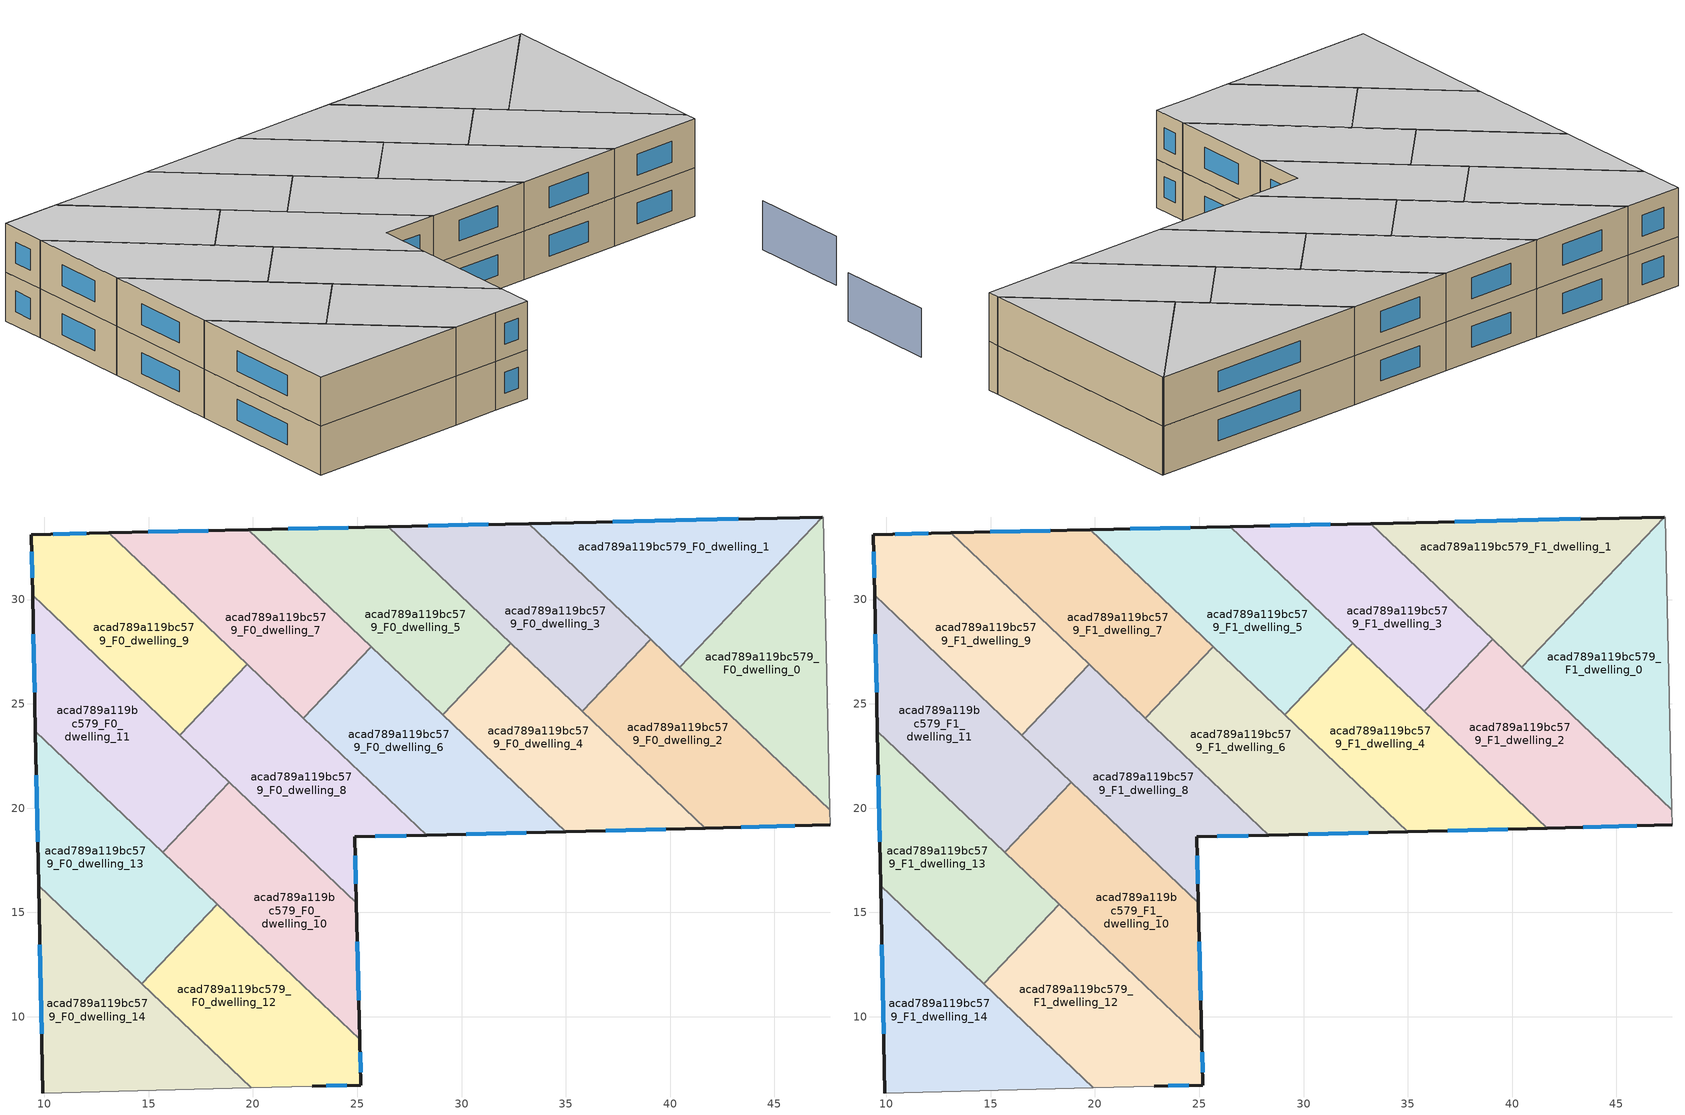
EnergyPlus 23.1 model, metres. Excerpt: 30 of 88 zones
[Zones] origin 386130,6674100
acad789a119bc579_F0_dwelling_0
 floor ground (EU_floor_Construction): 47.35,33.96 47.66,19.92 40.46,26.76 47.3,33.96 z0
 wall adiabatic (EU_wall_Construction): 47.66,19.92 47.35,33.96 47.3,33.96 z0:3
 wall to acad789a119bc579_F0_dwelling_1 (EU_wall_Construction): 47.3,33.96 40.46,26.76 z0:3
 wall to acad789a119bc579_F0_dwelling_2 (EU_wall_Construction): 40.46,26.76 47.66,19.92 z0:3
acad789a119bc579_F0_dwelling_1
 floor ground (EU_floor_Construction): 47.3,33.96 40.46,26.76 33.22,33.65 z0
 wall outside (EU_wall_Construction): 47.3,33.96 33.22,33.65 z0:3
 wall to acad789a119bc579_F0_dwelling_3 (EU_wall_Construction): 33.22,33.65 39.06,28.09 z0:3
 wall to acad789a119bc579_F0_dwelling_2 (EU_wall_Construction): 39.06,28.09 40.46,26.76 z0:3
 window (EU_Window_Construction): 43.28,33.87 37.24,33.74 z0.86:2.14
acad789a119bc579_F0_dwelling_10
 floor ground (EU_floor_Construction): 24.95,15.46 25.12,8.92 15.67,17.89 18.86,21.25 z0
 wall outside (EU_wall_Construction): 25.12,8.92 24.95,15.46 z0:3
 wall to acad789a119bc579_F0_dwelling_11 (EU_wall_Construction): 18.86,21.25 15.67,17.89 z0:3
 wall to acad789a119bc579_F0_dwelling_12 (EU_wall_Construction): 18.29,15.4 25.12,8.92 z0:3
 wall to acad789a119bc579_F0_dwelling_8 (EU_wall_Construction): 24.95,15.46 18.86,21.25 z0:3
 wall to acad789a119bc579_F0_dwelling_13 (EU_wall_Construction): 15.67,17.89 18.29,15.4 z0:3
 window (EU_Window_Construction): 25.07,10.79 25,13.59 z0.86:2.14
acad789a119bc579_F0_dwelling_11
 floor ground (EU_floor_Construction): 18.86,21.25 15.67,17.89 9.57,23.69 9.43,30.21 z0
 wall outside (EU_wall_Construction): 9.43,30.21 9.57,23.69 z0:3
 wall to acad789a119bc579_F0_dwelling_13 (EU_wall_Construction): 9.57,23.69 15.67,17.89 z0:3
 wall to acad789a119bc579_F0_dwelling_9 (EU_wall_Construction): 16.49,23.5 9.43,30.21 z0:3
 wall to acad789a119bc579_F0_dwelling_8 (EU_wall_Construction): 18.86,21.25 16.49,23.5 z0:3
 window (EU_Window_Construction): 9.47,28.34 9.53,25.55 z0.86:2.14
acad789a119bc579_F0_dwelling_12
 floor ground (EU_floor_Construction): 25.12,8.92 25.17,6.72 22.84,6.67 19.91,6.6 14.66,11.58 18.29,15.4 z0
 wall outside (EU_wall_Construction): 22.84,6.67 25.17,6.72 25.12,8.92 z0:3
 wall to acad789a119bc579_F0_dwelling_13 (EU_wall_Construction): 18.29,15.4 14.66,11.58 z0:3
 wall adiabatic (EU_wall_Construction): 19.91,6.6 22.84,6.67 z0:3
 wall to acad789a119bc579_F0_dwelling_14 (EU_wall_Construction): 14.66,11.58 19.91,6.6 z0:3
 window (EU_Window_Construction): 25.16,7.35 25.13,8.29 / 23.51,6.68 24.51,6.7 z0.86:2.14
acad789a119bc579_F0_dwelling_13
 floor ground (EU_floor_Construction): 18.29,15.4 14.66,11.58 9.72,16.28 9.57,23.69 z0
 wall outside (EU_wall_Construction): 9.57,23.69 9.72,16.28 z0:3
 wall to acad789a119bc579_F0_dwelling_14 (EU_wall_Construction): 9.72,16.28 14.66,11.58 z0:3
 window (EU_Window_Construction): 9.61,21.57 9.68,18.4 z0.86:2.14
acad789a119bc579_F0_dwelling_14
 floor ground (EU_floor_Construction): 19.91,6.6 9.93,6.34 9.72,16.28 z0
 wall outside (EU_wall_Construction): 9.72,16.28 9.93,6.34 z0:3
 wall adiabatic (EU_wall_Construction): 9.93,6.34 19.91,6.6 z0:3
 window (EU_Window_Construction): 9.78,13.44 9.87,9.18 z0.86:2.14
acad789a119bc579_F0_dwelling_2
 floor ground (EU_floor_Construction): 47.66,19.92 47.68,19.2 41.69,19.04 35.79,24.65 39.06,28.09 z0
 wall outside (EU_wall_Construction): 41.69,19.04 47.68,19.2 z0:3
 wall adiabatic (EU_wall_Construction): 47.68,19.2 47.66,19.92 z0:3
 wall to acad789a119bc579_F0_dwelling_3 (EU_wall_Construction): 39.06,28.09 35.79,24.65 z0:3
 wall to acad789a119bc579_F0_dwelling_4 (EU_wall_Construction): 35.79,24.65 41.69,19.04 z0:3
 window (EU_Window_Construction): 43.4,19.09 45.97,19.15 z0.86:2.14
acad789a119bc579_F0_dwelling_3
 floor ground (EU_floor_Construction): 39.06,28.09 35.79,24.65 26.48,33.5 33.22,33.65 z0
 wall outside (EU_wall_Construction): 33.22,33.65 26.48,33.5 z0:3
 wall to acad789a119bc579_F0_dwelling_5 (EU_wall_Construction): 26.48,33.5 32.37,27.91 z0:3
 wall to acad789a119bc579_F0_dwelling_4 (EU_wall_Construction): 32.37,27.9 35.8,24.65 z0:3
 window (EU_Window_Construction): 31.29,33.6 28.41,33.54 z0.86:2.14
acad789a119bc579_F0_dwelling_4
 floor ground (EU_floor_Construction): 41.69,19.04 35.01,18.88 29.11,24.48 32.37,27.91 z0
 wall outside (EU_wall_Construction): 35.01,18.88 41.69,19.04 z0:3
 wall to acad789a119bc579_F0_dwelling_5 (EU_wall_Construction): 32.37,27.91 29.11,24.48 z0:3
 wall to acad789a119bc579_F0_dwelling_6 (EU_wall_Construction): 29.11,24.48 35.01,18.88 z0:3
 window (EU_Window_Construction): 36.92,18.92 39.78,19 z0.86:2.14
acad789a119bc579_F0_dwelling_5
 floor ground (EU_floor_Construction): 32.37,27.91 29.11,24.48 19.77,33.35 26.48,33.5 z0
 wall outside (EU_wall_Construction): 26.48,33.5 19.77,33.35 z0:3
 wall to acad789a119bc579_F0_dwelling_7 (EU_wall_Construction): 19.77,33.35 25.67,27.74 z0:3
 wall to acad789a119bc579_F0_dwelling_6 (EU_wall_Construction): 25.67,27.74 29.11,24.48 z0:3
 window (EU_Window_Construction): 24.56,33.45 21.69,33.39 z0.86:2.14
acad789a119bc579_F0_dwelling_6
 floor ground (EU_floor_Construction): 35.01,18.88 28.33,18.71 22.42,24.32 25.67,27.74 z0
 wall outside (EU_wall_Construction): 28.33,18.71 35.01,18.88 z0:3
 wall to acad789a119bc579_F0_dwelling_7 (EU_wall_Construction): 25.67,27.74 22.42,24.32 z0:3
 wall to acad789a119bc579_F0_dwelling_8 (EU_wall_Construction): 22.42,24.32 28.33,18.71 z0:3
 window (EU_Window_Construction): 30.24,18.76 33.1,18.83 z0.86:2.14
acad789a119bc579_F0_dwelling_7
 floor ground (EU_floor_Construction): 25.67,27.74 22.42,24.32 13.08,33.2 19.77,33.35 z0
 wall outside (EU_wall_Construction): 19.77,33.35 13.08,33.2 z0:3
 wall to acad789a119bc579_F0_dwelling_9 (EU_wall_Construction): 13.08,33.2 19.72,26.89 z0:3
 wall to acad789a119bc579_F0_dwelling_8 (EU_wall_Construction): 19.72,26.89 22.42,24.32 z0:3
 window (EU_Window_Construction): 17.86,33.31 14.99,33.24 z0.86:2.14
acad789a119bc579_F0_dwelling_8
 floor ground (EU_floor_Construction): 28.33,18.71 24.87,18.62 24.95,15.46 16.49,23.5 19.72,26.89 z0
 wall outside (EU_wall_Construction): 24.95,15.46 24.87,18.62 28.33,18.71 z0:3
 wall to acad789a119bc579_F0_dwelling_9 (EU_wall_Construction): 19.72,26.89 16.49,23.5 z0:3
 window (EU_Window_Construction): 25.86,18.65 27.34,18.68 / 24.93,16.36 24.9,17.72 z0.86:2.14
acad789a119bc579_F0_dwelling_9
 floor ground (EU_floor_Construction): 19.72,26.89 16.49,23.5 9.43,30.21 9.37,33.12 13.08,33.2 z0
 wall outside (EU_wall_Construction): 13.08,33.2 9.37,33.12 9.43,30.21 z0:3
 window (EU_Window_Construction): 12.02,33.18 10.43,33.14 / 9.39,32.29 9.41,31.04 z0.86:2.14
acad789a119bc579_F1_dwelling_0
 floor to acad789a119bc579_F0_dwelling_0 (EU_floor_Construction): 47.35,33.96 47.66,19.92 40.46,26.76 47.3,33.96 z3
 wall adiabatic (EU_wall_Construction): 47.66,19.92 47.35,33.96 47.3,33.96 z3:6
 wall to acad789a119bc579_F1_dwelling_1 (EU_wall_Construction): 47.3,33.96 40.46,26.76 z3:6
 wall to acad789a119bc579_F1_dwelling_2 (EU_wall_Construction): 40.46,26.76 47.66,19.92 z3:6
 ceiling to acad789a119bc579_F2_dwelling_0 (EU_floor_Construction): 47.66,19.92 47.35,33.96 47.3,33.96 40.46,26.76 z6
acad789a119bc579_F1_dwelling_1
 floor to acad789a119bc579_F0_dwelling_1 (EU_floor_Construction): 47.3,33.96 40.46,26.76 33.22,33.65 z3
 wall outside (EU_wall_Construction): 47.3,33.96 33.22,33.65 z3:6
 wall to acad789a119bc579_F1_dwelling_3 (EU_wall_Construction): 33.22,33.65 39.06,28.09 z3:6
 wall to acad789a119bc579_F1_dwelling_2 (EU_wall_Construction): 39.06,28.09 40.46,26.76 z3:6
 window (EU_Window_Construction): 43.28,33.87 37.24,33.74 z3.86:5.14
 ceiling to acad789a119bc579_F2_dwelling_1 (EU_floor_Construction): 40.46,26.76 47.3,33.96 33.22,33.65 z6
acad789a119bc579_F1_dwelling_10
 floor to acad789a119bc579_F0_dwelling_10 (EU_floor_Construction): 24.95,15.46 25.12,8.92 15.67,17.89 18.86,21.25 z3
 wall outside (EU_wall_Construction): 25.12,8.92 24.95,15.46 z3:6
 wall to acad789a119bc579_F1_dwelling_11 (EU_wall_Construction): 18.86,21.25 15.67,17.89 z3:6
 wall to acad789a119bc579_F1_dwelling_12 (EU_wall_Construction): 18.29,15.4 25.12,8.92 z3:6
 wall to acad789a119bc579_F1_dwelling_8 (EU_wall_Construction): 24.95,15.46 18.86,21.25 z3:6
 wall to acad789a119bc579_F1_dwelling_13 (EU_wall_Construction): 15.67,17.89 18.29,15.4 z3:6
 window (EU_Window_Construction): 25.07,10.79 25,13.59 z3.86:5.14
 ceiling to acad789a119bc579_F2_dwelling_10 (EU_floor_Construction): 25.12,8.92 24.95,15.46 18.86,21.25 15.67,17.89 z6
acad789a119bc579_F1_dwelling_11
 floor to acad789a119bc579_F0_dwelling_11 (EU_floor_Construction): 18.86,21.25 15.67,17.89 9.57,23.69 9.43,30.21 z3
 wall outside (EU_wall_Construction): 9.43,30.21 9.57,23.69 z3:6
 wall to acad789a119bc579_F1_dwelling_13 (EU_wall_Construction): 9.57,23.69 15.67,17.89 z3:6
 wall to acad789a119bc579_F1_dwelling_9 (EU_wall_Construction): 16.49,23.5 9.43,30.21 z3:6
 wall to acad789a119bc579_F1_dwelling_8 (EU_wall_Construction): 18.86,21.25 16.49,23.5 z3:6
 window (EU_Window_Construction): 9.47,28.34 9.53,25.55 z3.86:5.14
 ceiling to acad789a119bc579_F2_dwelling_11 (EU_floor_Construction): 15.67,17.89 18.86,21.25 9.43,30.21 9.57,23.69 z6
acad789a119bc579_F1_dwelling_12
 floor to acad789a119bc579_F0_dwelling_12 (EU_floor_Construction): 25.12,8.92 25.17,6.72 22.84,6.67 19.91,6.6 14.66,11.58 18.29,15.4 z3
 wall outside (EU_wall_Construction): 22.84,6.67 25.17,6.72 25.12,8.92 z3:6
 wall to acad789a119bc579_F1_dwelling_13 (EU_wall_Construction): 18.29,15.4 14.66,11.58 z3:6
 wall adiabatic (EU_wall_Construction): 19.91,6.6 22.84,6.67 z3:6
 wall to acad789a119bc579_F1_dwelling_14 (EU_wall_Construction): 14.66,11.58 19.91,6.6 z3:6
 window (EU_Window_Construction): 25.16,7.35 25.13,8.29 / 23.51,6.68 24.51,6.7 z3.86:5.14
 ceiling to acad789a119bc579_F2_dwelling_12 (EU_floor_Construction): 25.17,6.72 25.12,8.92 18.29,15.4 14.66,11.58 19.91,6.6 22.84,6.67 z6
acad789a119bc579_F1_dwelling_13
 floor to acad789a119bc579_F0_dwelling_13 (EU_floor_Construction): 18.29,15.4 14.66,11.58 9.72,16.28 9.57,23.69 z3
 wall outside (EU_wall_Construction): 9.57,23.69 9.72,16.28 z3:6
 wall to acad789a119bc579_F1_dwelling_14 (EU_wall_Construction): 9.72,16.28 14.66,11.58 z3:6
 window (EU_Window_Construction): 9.61,21.57 9.68,18.4 z3.86:5.14
 ceiling to acad789a119bc579_F2_dwelling_13 (EU_floor_Construction): 14.66,11.58 18.29,15.4 9.57,23.69 9.72,16.28 z6
acad789a119bc579_F1_dwelling_14
 floor to acad789a119bc579_F0_dwelling_14 (EU_floor_Construction): 19.91,6.6 9.93,6.34 9.72,16.28 z3
 wall outside (EU_wall_Construction): 9.72,16.28 9.93,6.34 z3:6
 wall adiabatic (EU_wall_Construction): 9.93,6.34 19.91,6.6 z3:6
 window (EU_Window_Construction): 9.78,13.44 9.87,9.18 z3.86:5.14
 ceiling to acad789a119bc579_F2_dwelling_14 (EU_floor_Construction): 19.91,6.6 9.72,16.28 9.93,6.34 z6
acad789a119bc579_F1_dwelling_2
 floor to acad789a119bc579_F0_dwelling_2 (EU_floor_Construction): 47.66,19.92 47.68,19.2 41.69,19.04 35.79,24.65 39.06,28.09 z3
 wall outside (EU_wall_Construction): 41.69,19.04 47.68,19.2 z3:6
 wall adiabatic (EU_wall_Construction): 47.68,19.2 47.66,19.92 z3:6
 wall to acad789a119bc579_F1_dwelling_3 (EU_wall_Construction): 39.06,28.09 35.79,24.65 z3:6
 wall to acad789a119bc579_F1_dwelling_4 (EU_wall_Construction): 35.79,24.65 41.69,19.04 z3:6
 window (EU_Window_Construction): 43.4,19.09 45.97,19.15 z3.86:5.14
 ceiling to acad789a119bc579_F2_dwelling_2 (EU_floor_Construction): 47.68,19.2 47.66,19.92 39.06,28.09 35.79,24.65 41.69,19.04 z6
acad789a119bc579_F1_dwelling_3
 floor to acad789a119bc579_F0_dwelling_3 (EU_floor_Construction): 39.06,28.09 35.79,24.65 26.48,33.5 33.22,33.65 z3
 wall outside (EU_wall_Construction): 33.22,33.65 26.48,33.5 z3:6
 wall to acad789a119bc579_F1_dwelling_5 (EU_wall_Construction): 26.48,33.5 32.37,27.91 z3:6
 wall to acad789a119bc579_F1_dwelling_4 (EU_wall_Construction): 32.37,27.9 35.8,24.65 z3:6
 window (EU_Window_Construction): 31.29,33.6 28.41,33.54 z3.86:5.14
 ceiling to acad789a119bc579_F2_dwelling_3 (EU_floor_Construction): 35.79,24.65 39.06,28.09 33.22,33.65 26.48,33.5 z6
acad789a119bc579_F1_dwelling_4
 floor to acad789a119bc579_F0_dwelling_4 (EU_floor_Construction): 41.69,19.04 35.01,18.88 29.11,24.48 32.37,27.91 z3
 wall outside (EU_wall_Construction): 35.01,18.88 41.69,19.04 z3:6
 wall to acad789a119bc579_F1_dwelling_5 (EU_wall_Construction): 32.37,27.91 29.11,24.48 z3:6
 wall to acad789a119bc579_F1_dwelling_6 (EU_wall_Construction): 29.11,24.48 35.01,18.88 z3:6
 window (EU_Window_Construction): 36.92,18.92 39.78,19 z3.86:5.14
 ceiling to acad789a119bc579_F2_dwelling_4 (EU_floor_Construction): 41.69,19.04 32.37,27.91 29.11,24.48 35.01,18.88 z6
acad789a119bc579_F1_dwelling_5
 floor to acad789a119bc579_F0_dwelling_5 (EU_floor_Construction): 32.37,27.91 29.11,24.48 19.77,33.35 26.48,33.5 z3
 wall outside (EU_wall_Construction): 26.48,33.5 19.77,33.35 z3:6
 wall to acad789a119bc579_F1_dwelling_7 (EU_wall_Construction): 19.77,33.35 25.67,27.74 z3:6
 wall to acad789a119bc579_F1_dwelling_6 (EU_wall_Construction): 25.67,27.74 29.11,24.48 z3:6
 window (EU_Window_Construction): 24.56,33.45 21.69,33.39 z3.86:5.14
 ceiling to acad789a119bc579_F2_dwelling_5 (EU_floor_Construction): 29.11,24.48 32.37,27.91 26.48,33.5 19.77,33.35 z6
acad789a119bc579_F1_dwelling_6
 floor to acad789a119bc579_F0_dwelling_6 (EU_floor_Construction): 35.01,18.88 28.33,18.71 22.42,24.32 25.67,27.74 z3
 wall outside (EU_wall_Construction): 28.33,18.71 35.01,18.88 z3:6
 wall to acad789a119bc579_F1_dwelling_7 (EU_wall_Construction): 25.67,27.74 22.42,24.32 z3:6
 wall to acad789a119bc579_F1_dwelling_8 (EU_wall_Construction): 22.42,24.32 28.33,18.71 z3:6
 window (EU_Window_Construction): 30.24,18.76 33.1,18.83 z3.86:5.14
 ceiling to acad789a119bc579_F2_dwelling_6 (EU_floor_Construction): 35.01,18.88 25.67,27.74 22.42,24.32 28.33,18.71 z6
acad789a119bc579_F1_dwelling_7
 floor to acad789a119bc579_F0_dwelling_7 (EU_floor_Construction): 25.67,27.74 22.42,24.32 13.08,33.2 19.77,33.35 z3
 wall outside (EU_wall_Construction): 19.77,33.35 13.08,33.2 z3:6
 wall to acad789a119bc579_F1_dwelling_9 (EU_wall_Construction): 13.08,33.2 19.72,26.89 z3:6
 wall to acad789a119bc579_F1_dwelling_8 (EU_wall_Construction): 19.72,26.89 22.42,24.32 z3:6
 window (EU_Window_Construction): 17.86,33.31 14.99,33.24 z3.86:5.14
 ceiling to acad789a119bc579_F2_dwelling_7 (EU_floor_Construction): 22.42,24.32 25.67,27.74 19.77,33.35 13.08,33.2 z6
acad789a119bc579_F1_dwelling_8
 floor to acad789a119bc579_F0_dwelling_8 (EU_floor_Construction): 28.33,18.71 24.87,18.62 24.95,15.46 16.49,23.5 19.72,26.89 z3
 wall outside (EU_wall_Construction): 24.95,15.46 24.87,18.62 28.33,18.71 z3:6
 wall to acad789a119bc579_F1_dwelling_9 (EU_wall_Construction): 19.72,26.89 16.49,23.5 z3:6
 window (EU_Window_Construction): 25.86,18.65 27.34,18.68 / 24.93,16.36 24.9,17.72 z3.86:5.14
 ceiling to acad789a119bc579_F2_dwelling_8 (EU_floor_Construction): 28.33,18.71 19.72,26.89 16.49,23.5 24.95,15.46 24.87,18.62 z6
acad789a119bc579_F1_dwelling_9
 floor to acad789a119bc579_F0_dwelling_9 (EU_floor_Construction): 19.72,26.89 16.49,23.5 9.43,30.21 9.37,33.12 13.08,33.2 z3
 wall outside (EU_wall_Construction): 13.08,33.2 9.37,33.12 9.43,30.21 z3:6
 window (EU_Window_Construction): 12.02,33.18 10.43,33.14 / 9.39,32.29 9.41,31.04 z3.86:5.14
 ceiling to acad789a119bc579_F2_dwelling_9 (EU_floor_Construction): 16.49,23.5 19.72,26.89 13.08,33.2 9.37,33.12 9.43,30.21 z6
shading: 47.94,7.22 47.81,13.42 z0:3
[Building]
EU S2 Campaign: North Axis=0; Terrain=City; Solar Distribution=FullExterior
[Site:Location]
Helsinki-Vantaa.AP: Latitude=60.317; Longitude=24.963; Time Zone=2; Elevation=54.6
[SizingPeriod:WeatherFileDays]
AnnualSizingPeriod: Begin Month=1; Begin Day of Month=1; End Month=12; End Day of Month=31; Day of Week for Start Day=Monday; Use Weather File Daylight Saving Period=No; Use Weather File Rain and Snow Indicators=No
[MATERIAL]
EU_InternalMass_Material: Roughness=MediumRough; Thickness=0.1; Conductivity=1; Density=1800; Specific Heat=900; Thermal Absorptance=0.9; Solar Absorptance=0.7; Visible Absorptance=0.7
[MATERIAL:NOMASS] Roughness=MediumRough; Thermal Absorptance=0.9; Solar Absorptance=0.7; Visible Absorptance=0.7
Name | Thermal Resistance
EU_wall_NoMass | 1.10183
EU_floor_NoMass | 1.70606
[WINDOWMATERIAL:SIMPLEGLAZINGSYSTEM]
EU_Window_SimpleGlazing: UFactor=3.11035; Solar Heat Gain Coefficient=0.8; Visible Transmittance=0.8
[CONSTRUCTION]
EU_wall_Construction: EU_wall_NoMass
EU_floor_Construction: EU_floor_NoMass
EU_Window_Construction: EU_Window_SimpleGlazing
EU_InternalMass_Construction: EU_InternalMass_Material
[ZONE] Type=1; Multiplier=1; Ceiling Height=autocalculate; Floor Area=autocalculate; Part of Total Floor Area=Yes
Name | Volume
acad789a119bc579_F0_dwelling_0; acad789a119bc579_F1_dwelling_0; acad789a119bc579_F0_dwelling_3; acad789a119bc579_F1_dwelling_3; acad789a119bc579_F0_dwelling_4; acad789a119bc579_F1_dwelling_4; acad789a119bc579_F0_dwelling_8; acad789a119bc579_F1_dwelling_8 | 148.898
acad789a119bc579_F0_dwelling_1; acad789a119bc579_F1_dwelling_1 | 148.918
acad789a119bc579_F0_dwelling_10; acad789a119bc579_F1_dwelling_10; acad789a119bc579_F0_dwelling_14; acad789a119bc579_F1_dwelling_14; acad789a119bc579_F0_dwelling_9; acad789a119bc579_F1_dwelling_9 | 148.896
acad789a119bc579_F0_dwelling_11; acad789a119bc579_F1_dwelling_11 | 148.887
acad789a119bc579_F0_dwelling_12; acad789a119bc579_F1_dwelling_12 | 148.885
acad789a119bc579_F0_dwelling_13; acad789a119bc579_F1_dwelling_13 | 148.904
acad789a119bc579_F0_dwelling_2; acad789a119bc579_F1_dwelling_2 | 148.871
acad789a119bc579_F0_dwelling_5; acad789a119bc579_F1_dwelling_5 | 148.881
acad789a119bc579_F0_dwelling_6; acad789a119bc579_F1_dwelling_6 | 148.863
acad789a119bc579_F0_dwelling_7; acad789a119bc579_F1_dwelling_7 | 148.865
[INTERNALMASS] Construction=EU_InternalMass_Construction
Name | Zone or ZoneList | Surface Area
acad789a119bc579_F0_dwelling_0_EU_InternalMass | acad789a119bc579_F0_dwelling_0 | 49.6331
acad789a119bc579_F0_dwelling_1_EU_InternalMass | acad789a119bc579_F0_dwelling_1 | 49.6345
acad789a119bc579_F0_dwelling_2_EU_InternalMass | acad789a119bc579_F0_dwelling_2 | 49.6232
acad789a119bc579_F0_dwelling_3_EU_InternalMass | acad789a119bc579_F0_dwelling_3 | 49.6334
acad789a119bc579_F0_dwelling_4_EU_InternalMass | acad789a119bc579_F0_dwelling_4 | 49.6326
acad789a119bc579_F0_dwelling_5_EU_InternalMass | acad789a119bc579_F0_dwelling_5 | 49.6317
acad789a119bc579_F0_dwelling_6_EU_InternalMass | acad789a119bc579_F0_dwelling_6 | 49.6207
acad789a119bc579_F0_dwelling_7_EU_InternalMass | acad789a119bc579_F0_dwelling_7 | 49.62
acad789a119bc579_F0_dwelling_8_EU_InternalMass | acad789a119bc579_F0_dwelling_8 | 49.6331
acad789a119bc579_F0_dwelling_9_EU_InternalMass | acad789a119bc579_F0_dwelling_9 | 49.6322
acad789a119bc579_F0_dwelling_10_EU_InternalMass | acad789a119bc579_F0_dwelling_10 | 49.6301
acad789a119bc579_F0_dwelling_11_EU_InternalMass | acad789a119bc579_F0_dwelling_11 | 49.6309
acad789a119bc579_F0_dwelling_12_EU_InternalMass | acad789a119bc579_F0_dwelling_12 | 49.6291
acad789a119bc579_F0_dwelling_13_EU_InternalMass | acad789a119bc579_F0_dwelling_13 | 49.633
acad789a119bc579_F0_dwelling_14_EU_InternalMass | acad789a119bc579_F0_dwelling_14 | 49.6318
acad789a119bc579_F1_dwelling_0_EU_InternalMass | acad789a119bc579_F1_dwelling_0 | 49.6331
acad789a119bc579_F1_dwelling_1_EU_InternalMass | acad789a119bc579_F1_dwelling_1 | 49.6345
acad789a119bc579_F1_dwelling_2_EU_InternalMass | acad789a119bc579_F1_dwelling_2 | 49.6232
acad789a119bc579_F1_dwelling_3_EU_InternalMass | acad789a119bc579_F1_dwelling_3 | 49.6334
acad789a119bc579_F1_dwelling_4_EU_InternalMass | acad789a119bc579_F1_dwelling_4 | 49.6326
acad789a119bc579_F1_dwelling_5_EU_InternalMass | acad789a119bc579_F1_dwelling_5 | 49.6317
acad789a119bc579_F1_dwelling_6_EU_InternalMass | acad789a119bc579_F1_dwelling_6 | 49.6207
acad789a119bc579_F1_dwelling_7_EU_InternalMass | acad789a119bc579_F1_dwelling_7 | 49.62
acad789a119bc579_F1_dwelling_8_EU_InternalMass | acad789a119bc579_F1_dwelling_8 | 49.6331
acad789a119bc579_F1_dwelling_9_EU_InternalMass | acad789a119bc579_F1_dwelling_9 | 49.6322
acad789a119bc579_F1_dwelling_10_EU_InternalMass | acad789a119bc579_F1_dwelling_10 | 49.6301
acad789a119bc579_F1_dwelling_11_EU_InternalMass | acad789a119bc579_F1_dwelling_11 | 49.6309
acad789a119bc579_F1_dwelling_12_EU_InternalMass | acad789a119bc579_F1_dwelling_12 | 49.6291
acad789a119bc579_F1_dwelling_13_EU_InternalMass | acad789a119bc579_F1_dwelling_13 | 49.633
acad789a119bc579_F1_dwelling_14_EU_InternalMass | acad789a119bc579_F1_dwelling_14 | 49.6318
[OTHEREQUIPMENT] Fuel Type=Electricity; Design Level Calculation Method=Watts/Area; Power per Zone Floor Area=1; Fraction Latent=0; Fraction Radiant=0; Fraction Lost=0; Carbon Dioxide Generation Rate=0; EndUse Subcategory=EU_Step8_InternalGains
Name | Zone or ZoneList or Space or SpaceList | Schedule
EU_Step8_InternalGain_acad789a119bc579_F0_dwelling_0_f000 | acad789a119bc579_F0_dwelling_0 | EU_Step8_GainSchedule_acad789a119bc579_F0_dwelling_0_f000
EU_Step8_InternalGain_acad789a119bc579_F0_dwelling_1_f000 | acad789a119bc579_F0_dwelling_1 | EU_Step8_GainSchedule_acad789a119bc579_F0_dwelling_1_f000
EU_Step8_InternalGain_acad789a119bc579_F0_dwelling_2_f000 | acad789a119bc579_F0_dwelling_2 | EU_Step8_GainSchedule_acad789a119bc579_F0_dwelling_2_f000
EU_Step8_InternalGain_acad789a119bc579_F0_dwelling_3_f000 | acad789a119bc579_F0_dwelling_3 | EU_Step8_GainSchedule_acad789a119bc579_F0_dwelling_3_f000
EU_Step8_InternalGain_acad789a119bc579_F0_dwelling_4_f000 | acad789a119bc579_F0_dwelling_4 | EU_Step8_GainSchedule_acad789a119bc579_F0_dwelling_4_f000
EU_Step8_InternalGain_acad789a119bc579_F0_dwelling_5_f000 | acad789a119bc579_F0_dwelling_5 | EU_Step8_GainSchedule_acad789a119bc579_F0_dwelling_5_f000
EU_Step8_InternalGain_acad789a119bc579_F0_dwelling_6_f000 | acad789a119bc579_F0_dwelling_6 | EU_Step8_GainSchedule_acad789a119bc579_F0_dwelling_6_f000
EU_Step8_InternalGain_acad789a119bc579_F0_dwelling_7_f000 | acad789a119bc579_F0_dwelling_7 | EU_Step8_GainSchedule_acad789a119bc579_F0_dwelling_7_f000
EU_Step8_InternalGain_acad789a119bc579_F0_dwelling_8_f000 | acad789a119bc579_F0_dwelling_8 | EU_Step8_GainSchedule_acad789a119bc579_F0_dwelling_8_f000
EU_Step8_InternalGain_acad789a119bc579_F0_dwelling_9_f000 | acad789a119bc579_F0_dwelling_9 | EU_Step8_GainSchedule_acad789a119bc579_F0_dwelling_9_f000
EU_Step8_InternalGain_acad789a119bc579_F0_dwelling_10_f000 | acad789a119bc579_F0_dwelling_10 | EU_Step8_GainSchedule_acad789a119bc579_F0_dwelling_10_f000
EU_Step8_InternalGain_acad789a119bc579_F0_dwelling_11_f000 | acad789a119bc579_F0_dwelling_11 | EU_Step8_GainSchedule_acad789a119bc579_F0_dwelling_11_f000
EU_Step8_InternalGain_acad789a119bc579_F0_dwelling_12_f000 | acad789a119bc579_F0_dwelling_12 | EU_Step8_GainSchedule_acad789a119bc579_F0_dwelling_12_f000
EU_Step8_InternalGain_acad789a119bc579_F0_dwelling_13_f000 | acad789a119bc579_F0_dwelling_13 | EU_Step8_GainSchedule_acad789a119bc579_F0_dwelling_13_f000
EU_Step8_InternalGain_acad789a119bc579_F0_dwelling_14_f000 | acad789a119bc579_F0_dwelling_14 | EU_Step8_GainSchedule_acad789a119bc579_F0_dwelling_14_f000
EU_Step8_InternalGain_acad789a119bc579_F1_dwelling_0_f000 | acad789a119bc579_F1_dwelling_0 | EU_Step8_GainSchedule_acad789a119bc579_F1_dwelling_0_f000
EU_Step8_InternalGain_acad789a119bc579_F1_dwelling_1_f000 | acad789a119bc579_F1_dwelling_1 | EU_Step8_GainSchedule_acad789a119bc579_F1_dwelling_1_f000
EU_Step8_InternalGain_acad789a119bc579_F1_dwelling_2_f000 | acad789a119bc579_F1_dwelling_2 | EU_Step8_GainSchedule_acad789a119bc579_F1_dwelling_2_f000
EU_Step8_InternalGain_acad789a119bc579_F1_dwelling_3_f000 | acad789a119bc579_F1_dwelling_3 | EU_Step8_GainSchedule_acad789a119bc579_F1_dwelling_3_f000
EU_Step8_InternalGain_acad789a119bc579_F1_dwelling_4_f000 | acad789a119bc579_F1_dwelling_4 | EU_Step8_GainSchedule_acad789a119bc579_F1_dwelling_4_f000
EU_Step8_InternalGain_acad789a119bc579_F1_dwelling_5_f000 | acad789a119bc579_F1_dwelling_5 | EU_Step8_GainSchedule_acad789a119bc579_F1_dwelling_5_f000
EU_Step8_InternalGain_acad789a119bc579_F1_dwelling_6_f000 | acad789a119bc579_F1_dwelling_6 | EU_Step8_GainSchedule_acad789a119bc579_F1_dwelling_6_f000
EU_Step8_InternalGain_acad789a119bc579_F1_dwelling_7_f000 | acad789a119bc579_F1_dwelling_7 | EU_Step8_GainSchedule_acad789a119bc579_F1_dwelling_7_f000
EU_Step8_InternalGain_acad789a119bc579_F1_dwelling_8_f000 | acad789a119bc579_F1_dwelling_8 | EU_Step8_GainSchedule_acad789a119bc579_F1_dwelling_8_f000
EU_Step8_InternalGain_acad789a119bc579_F1_dwelling_9_f000 | acad789a119bc579_F1_dwelling_9 | EU_Step8_GainSchedule_acad789a119bc579_F1_dwelling_9_f000
EU_Step8_InternalGain_acad789a119bc579_F1_dwelling_10_f000 | acad789a119bc579_F1_dwelling_10 | EU_Step8_GainSchedule_acad789a119bc579_F1_dwelling_10_f000
EU_Step8_InternalGain_acad789a119bc579_F1_dwelling_11_f000 | acad789a119bc579_F1_dwelling_11 | EU_Step8_GainSchedule_acad789a119bc579_F1_dwelling_11_f000
EU_Step8_InternalGain_acad789a119bc579_F1_dwelling_12_f000 | acad789a119bc579_F1_dwelling_12 | EU_Step8_GainSchedule_acad789a119bc579_F1_dwelling_12_f000
EU_Step8_InternalGain_acad789a119bc579_F1_dwelling_13_f000 | acad789a119bc579_F1_dwelling_13 | EU_Step8_GainSchedule_acad789a119bc579_F1_dwelling_13_f000
EU_Step8_InternalGain_acad789a119bc579_F1_dwelling_14_f000 | acad789a119bc579_F1_dwelling_14 | EU_Step8_GainSchedule_acad789a119bc579_F1_dwelling_14_f000
[ZONEVENTILATION:DESIGNFLOWRATE] Schedule=EU_AlwaysOn; Design Flow Rate Calculation Method=AirChanges/Hour; Air Changes per Hour=0.756316; Ventilation Type=Natural; Fan Pressure Rise=0; Fan Total Efficiency=1; Constant Term Coefficient=1; Temperature Term Coefficient=0; Velocity Term Coefficient=0; Velocity Squared Term Coefficient=0; Minimum Indoor Temperature=-100; Maximum Indoor Temperature=100; Delta Temperature=-100; Minimum Outdoor Temperature=-100; Maximum Outdoor Temperature=100; Maximum Wind Speed=40
Name | Zone or ZoneList or Space or SpaceList
EU_ConstantAir_acad789a119bc579_F0_dwelling_0 | acad789a119bc579_F0_dwelling_0
EU_ConstantAir_acad789a119bc579_F0_dwelling_1 | acad789a119bc579_F0_dwelling_1
EU_ConstantAir_acad789a119bc579_F0_dwelling_2 | acad789a119bc579_F0_dwelling_2
EU_ConstantAir_acad789a119bc579_F0_dwelling_3 | acad789a119bc579_F0_dwelling_3
EU_ConstantAir_acad789a119bc579_F0_dwelling_4 | acad789a119bc579_F0_dwelling_4
EU_ConstantAir_acad789a119bc579_F0_dwelling_5 | acad789a119bc579_F0_dwelling_5
EU_ConstantAir_acad789a119bc579_F0_dwelling_6 | acad789a119bc579_F0_dwelling_6
EU_ConstantAir_acad789a119bc579_F0_dwelling_7 | acad789a119bc579_F0_dwelling_7
EU_ConstantAir_acad789a119bc579_F0_dwelling_8 | acad789a119bc579_F0_dwelling_8
EU_ConstantAir_acad789a119bc579_F0_dwelling_9 | acad789a119bc579_F0_dwelling_9
EU_ConstantAir_acad789a119bc579_F0_dwelling_10 | acad789a119bc579_F0_dwelling_10
EU_ConstantAir_acad789a119bc579_F0_dwelling_11 | acad789a119bc579_F0_dwelling_11
EU_ConstantAir_acad789a119bc579_F0_dwelling_12 | acad789a119bc579_F0_dwelling_12
EU_ConstantAir_acad789a119bc579_F0_dwelling_13 | acad789a119bc579_F0_dwelling_13
EU_ConstantAir_acad789a119bc579_F0_dwelling_14 | acad789a119bc579_F0_dwelling_14
EU_ConstantAir_acad789a119bc579_F1_dwelling_0 | acad789a119bc579_F1_dwelling_0
EU_ConstantAir_acad789a119bc579_F1_dwelling_1 | acad789a119bc579_F1_dwelling_1
EU_ConstantAir_acad789a119bc579_F1_dwelling_2 | acad789a119bc579_F1_dwelling_2
EU_ConstantAir_acad789a119bc579_F1_dwelling_3 | acad789a119bc579_F1_dwelling_3
EU_ConstantAir_acad789a119bc579_F1_dwelling_4 | acad789a119bc579_F1_dwelling_4
EU_ConstantAir_acad789a119bc579_F1_dwelling_5 | acad789a119bc579_F1_dwelling_5
EU_ConstantAir_acad789a119bc579_F1_dwelling_6 | acad789a119bc579_F1_dwelling_6
EU_ConstantAir_acad789a119bc579_F1_dwelling_7 | acad789a119bc579_F1_dwelling_7
EU_ConstantAir_acad789a119bc579_F1_dwelling_8 | acad789a119bc579_F1_dwelling_8
EU_ConstantAir_acad789a119bc579_F1_dwelling_9 | acad789a119bc579_F1_dwelling_9
EU_ConstantAir_acad789a119bc579_F1_dwelling_10 | acad789a119bc579_F1_dwelling_10
EU_ConstantAir_acad789a119bc579_F1_dwelling_11 | acad789a119bc579_F1_dwelling_11
EU_ConstantAir_acad789a119bc579_F1_dwelling_12 | acad789a119bc579_F1_dwelling_12
EU_ConstantAir_acad789a119bc579_F1_dwelling_13 | acad789a119bc579_F1_dwelling_13
EU_ConstantAir_acad789a119bc579_F1_dwelling_14 | acad789a119bc579_F1_dwelling_14
[HVACTEMPLATE:THERMOSTAT] Constant Heating Setpoint=20; Constant Cooling Setpoint=50
EU_HeatOnly_acad789a119bc579_F0_dwelling_0; EU_HeatOnly_acad789a119bc579_F0_dwelling_1; EU_HeatOnly_acad789a119bc579_F0_dwelling_2; EU_HeatOnly_acad789a119bc579_F0_dwelling_3; EU_HeatOnly_acad789a119bc579_F0_dwelling_4; EU_HeatOnly_acad789a119bc579_F0_dwelling_5; EU_HeatOnly_acad789a119bc579_F0_dwelling_6; EU_HeatOnly_acad789a119bc579_F0_dwelling_7; EU_HeatOnly_acad789a119bc579_F0_dwelling_8; EU_HeatOnly_acad789a119bc579_F0_dwelling_9; EU_HeatOnly_acad789a119bc579_F0_dwelling_10; EU_HeatOnly_acad789a119bc579_F0_dwelling_11; EU_HeatOnly_acad789a119bc579_F0_dwelling_12; EU_HeatOnly_acad789a119bc579_F0_dwelling_13; EU_HeatOnly_acad789a119bc579_F0_dwelling_14; EU_HeatOnly_acad789a119bc579_F1_dwelling_0; EU_HeatOnly_acad789a119bc579_F1_dwelling_1; EU_HeatOnly_acad789a119bc579_F1_dwelling_2; EU_HeatOnly_acad789a119bc579_F1_dwelling_3; EU_HeatOnly_acad789a119bc579_F1_dwelling_4; EU_HeatOnly_acad789a119bc579_F1_dwelling_5; EU_HeatOnly_acad789a119bc579_F1_dwelling_6; EU_HeatOnly_acad789a119bc579_F1_dwelling_7; EU_HeatOnly_acad789a119bc579_F1_dwelling_8; EU_HeatOnly_acad789a119bc579_F1_dwelling_9; EU_HeatOnly_acad789a119bc579_F1_dwelling_10; EU_HeatOnly_acad789a119bc579_F1_dwelling_11; EU_HeatOnly_acad789a119bc579_F1_dwelling_12; EU_HeatOnly_acad789a119bc579_F1_dwelling_13; EU_HeatOnly_acad789a119bc579_F1_dwelling_14; EU_HeatOnly_acad789a119bc579_F2_dwelling_0; EU_HeatOnly_acad789a119bc579_F2_dwelling_1; EU_HeatOnly_acad789a119bc579_F2_dwelling_2; EU_HeatOnly_acad789a119bc579_F2_dwelling_3; EU_HeatOnly_acad789a119bc579_F2_dwelling_4; EU_HeatOnly_acad789a119bc579_F2_dwelling_5; EU_HeatOnly_acad789a119bc579_F2_dwelling_6; EU_HeatOnly_acad789a119bc579_F2_dwelling_7; EU_HeatOnly_acad789a119bc579_F2_dwelling_8; EU_HeatOnly_acad789a119bc579_F2_dwelling_9; EU_HeatOnly_acad789a119bc579_F2_dwelling_10; EU_HeatOnly_acad789a119bc579_F2_dwelling_11; EU_HeatOnly_acad789a119bc579_F2_dwelling_12; EU_HeatOnly_acad789a119bc579_F2_dwelling_13; EU_HeatOnly_acad789a119bc579_F2_dwelling_14; EU_HeatOnly_acad789a119bc579_F3_dwelling_0; EU_HeatOnly_acad789a119bc579_F3_dwelling_1; EU_HeatOnly_acad789a119bc579_F3_dwelling_2; EU_HeatOnly_acad789a119bc579_F3_dwelling_3; EU_HeatOnly_acad789a119bc579_F3_dwelling_4; EU_HeatOnly_acad789a119bc579_F3_dwelling_5; EU_HeatOnly_acad789a119bc579_F3_dwelling_6; EU_HeatOnly_acad789a119bc579_F3_dwelling_7; EU_HeatOnly_acad789a119bc579_F3_dwelling_8; EU_HeatOnly_acad789a119bc579_F3_dwelling_9; EU_HeatOnly_acad789a119bc579_F3_dwelling_10; EU_HeatOnly_acad789a119bc579_F3_dwelling_11; EU_HeatOnly_acad789a119bc579_F3_dwelling_12; EU_HeatOnly_acad789a119bc579_F3_dwelling_13; EU_HeatOnly_acad789a119bc579_F3_dwelling_14; EU_HeatOnly_acad789a119bc579_F4_dwelling_0; EU_HeatOnly_acad789a119bc579_F4_dwelling_1; EU_HeatOnly_acad789a119bc579_F4_dwelling_2; EU_HeatOnly_acad789a119bc579_F4_dwelling_3; EU_HeatOnly_acad789a119bc579_F4_dwelling_4; EU_HeatOnly_acad789a119bc579_F4_dwelling_5; EU_HeatOnly_acad789a119bc579_F4_dwelling_6; EU_HeatOnly_acad789a119bc579_F4_dwelling_7; EU_HeatOnly_acad789a119bc579_F4_dwelling_8; EU_HeatOnly_acad789a119bc579_F4_dwelling_9; EU_HeatOnly_acad789a119bc579_F4_dwelling_10; EU_HeatOnly_acad789a119bc579_F4_dwelling_11; EU_HeatOnly_acad789a119bc579_F4_dwelling_12; EU_HeatOnly_acad789a119bc579_F4_dwelling_13; EU_HeatOnly_acad789a119bc579_F5_dwelling_0; EU_HeatOnly_acad789a119bc579_F5_dwelling_1; EU_HeatOnly_acad789a119bc579_F5_dwelling_2; EU_HeatOnly_acad789a119bc579_F5_dwelling_3; EU_HeatOnly_acad789a119bc579_F5_dwelling_4; EU_HeatOnly_acad789a119bc579_F5_dwelling_5; EU_HeatOnly_acad789a119bc579_F5_dwelling_6; EU_HeatOnly_acad789a119bc579_F5_dwelling_7; EU_HeatOnly_acad789a119bc579_F5_dwelling_8; EU_HeatOnly_acad789a119bc579_F5_dwelling_9; EU_HeatOnly_acad789a119bc579_F5_dwelling_10; EU_HeatOnly_acad789a119bc579_F5_dwelling_11; EU_HeatOnly_acad789a119bc579_F5_dwelling_12; EU_HeatOnly_acad789a119bc579_F5_dwelling_13
[HVACTEMPLATE:ZONE:IDEALLOADSAIRSYSTEM] System Availability Schedule=EU_AlwaysOn; Maximum Heating Supply Air Temperature=50; Minimum Cooling Supply Air Temperature=13; Maximum Heating Supply Air Humidity Ratio=0.0156; Minimum Cooling Supply Air Humidity Ratio=0.0077; Heating Limit=NoLimit; Cooling Limit=NoLimit; Heating Availability Schedule=EU_AlwaysOn; Cooling Availability Schedule=EU_CoolingOff; Dehumidification Control Type=ConstantSensibleHeatRatio; Cooling Sensible Heat Ratio=0.7; Dehumidification Setpoint=60; Humidification Control Type=None; Humidification Setpoint=30; Outdoor Air Method=None; Outdoor Air Flow Rate per Person=0.00944; Outdoor Air Flow Rate per Zone Floor Area=0; Outdoor Air Flow Rate per Zone=0; Demand Controlled Ventilation Type=None; Outdoor Air Economizer Type=NoEconomizer; Heat Recovery Type=None; Sensible Heat Recovery Effectiveness=0.7; Latent Heat Recovery Effectiveness=0.65
Name | Template Thermostat
acad789a119bc579_F0_dwelling_0 | EU_HeatOnly_acad789a119bc579_F0_dwelling_0
acad789a119bc579_F0_dwelling_1 | EU_HeatOnly_acad789a119bc579_F0_dwelling_1
acad789a119bc579_F0_dwelling_2 | EU_HeatOnly_acad789a119bc579_F0_dwelling_2
acad789a119bc579_F0_dwelling_3 | EU_HeatOnly_acad789a119bc579_F0_dwelling_3
acad789a119bc579_F0_dwelling_4 | EU_HeatOnly_acad789a119bc579_F0_dwelling_4
acad789a119bc579_F0_dwelling_5 | EU_HeatOnly_acad789a119bc579_F0_dwelling_5
acad789a119bc579_F0_dwelling_6 | EU_HeatOnly_acad789a119bc579_F0_dwelling_6
acad789a119bc579_F0_dwelling_7 | EU_HeatOnly_acad789a119bc579_F0_dwelling_7
acad789a119bc579_F0_dwelling_8 | EU_HeatOnly_acad789a119bc579_F0_dwelling_8
acad789a119bc579_F0_dwelling_9 | EU_HeatOnly_acad789a119bc579_F0_dwelling_9
acad789a119bc579_F0_dwelling_10 | EU_HeatOnly_acad789a119bc579_F0_dwelling_10
acad789a119bc579_F0_dwelling_11 | EU_HeatOnly_acad789a119bc579_F0_dwelling_11
acad789a119bc579_F0_dwelling_12 | EU_HeatOnly_acad789a119bc579_F0_dwelling_12
acad789a119bc579_F0_dwelling_13 | EU_HeatOnly_acad789a119bc579_F0_dwelling_13
acad789a119bc579_F0_dwelling_14 | EU_HeatOnly_acad789a119bc579_F0_dwelling_14
acad789a119bc579_F1_dwelling_0 | EU_HeatOnly_acad789a119bc579_F1_dwelling_0
acad789a119bc579_F1_dwelling_1 | EU_HeatOnly_acad789a119bc579_F1_dwelling_1
acad789a119bc579_F1_dwelling_2 | EU_HeatOnly_acad789a119bc579_F1_dwelling_2
acad789a119bc579_F1_dwelling_3 | EU_HeatOnly_acad789a119bc579_F1_dwelling_3
acad789a119bc579_F1_dwelling_4 | EU_HeatOnly_acad789a119bc579_F1_dwelling_4
acad789a119bc579_F1_dwelling_5 | EU_HeatOnly_acad789a119bc579_F1_dwelling_5
acad789a119bc579_F1_dwelling_6 | EU_HeatOnly_acad789a119bc579_F1_dwelling_6
acad789a119bc579_F1_dwelling_7 | EU_HeatOnly_acad789a119bc579_F1_dwelling_7
acad789a119bc579_F1_dwelling_8 | EU_HeatOnly_acad789a119bc579_F1_dwelling_8
acad789a119bc579_F1_dwelling_9 | EU_HeatOnly_acad789a119bc579_F1_dwelling_9
acad789a119bc579_F1_dwelling_10 | EU_HeatOnly_acad789a119bc579_F1_dwelling_10
acad789a119bc579_F1_dwelling_11 | EU_HeatOnly_acad789a119bc579_F1_dwelling_11
acad789a119bc579_F1_dwelling_12 | EU_HeatOnly_acad789a119bc579_F1_dwelling_12
acad789a119bc579_F1_dwelling_13 | EU_HeatOnly_acad789a119bc579_F1_dwelling_13
acad789a119bc579_F1_dwelling_14 | EU_HeatOnly_acad789a119bc579_F1_dwelling_14
[SIZING:ZONE] Zone Cooling Design Supply Air Temperature Input Method=SupplyAirTemperature; Zone Cooling Design Supply Air Temperature=13; Zone Heating Design Supply Air Temperature Input Method=SupplyAirTemperature; Zone Heating Design Supply Air Temperature=50; Zone Cooling Design Supply Air Humidity Ratio=0.008; Zone Heating Design Supply Air Humidity Ratio=0.008; Cooling Design Air Flow Method=DesignDay; Cooling Design Air Flow Rate=0; Cooling Minimum Air Flow per Zone Floor Area=0.000762; Cooling Minimum Air Flow=0; Cooling Minimum Air Flow Fraction=0.2; Heating Design Air Flow Method=DesignDay; Heating Design Air Flow Rate=0; Heating Maximum Air Flow per Zone Floor Area=0.002032; Heating Maximum Air Flow=0.141576; Heating Maximum Air Flow Fraction=0.3; Account for Dedicated Outdoor Air System=No; Dedicated Outdoor Air System Control Strategy=NeutralSupplyAir; Dedicated Outdoor Air Low Setpoint Temperature for Design=autosize; Dedicated Outdoor Air High Setpoint Temperature for Design=autosize; Zone Load Sizing Method=Sensible Load Only No Latent Load; Zone Latent Cooling Design Supply Air Humidity Ratio Input Method=HumidityRatioDifference; Zone Cooling Design Supply Air Humidity Ratio Difference=0.005; Zone Latent Heating Design Supply Air Humidity Ratio Input Method=HumidityRatioDifference; Zone Humidification Design Supply Air Humidity Ratio Difference=0.005
acad789a119bc579_F0_dwelling_0; acad789a119bc579_F0_dwelling_1; acad789a119bc579_F0_dwelling_2; acad789a119bc579_F0_dwelling_3; acad789a119bc579_F0_dwelling_4; acad789a119bc579_F0_dwelling_5; acad789a119bc579_F0_dwelling_6; acad789a119bc579_F0_dwelling_7; acad789a119bc579_F0_dwelling_8; acad789a119bc579_F0_dwelling_9; acad789a119bc579_F0_dwelling_10; acad789a119bc579_F0_dwelling_11; acad789a119bc579_F0_dwelling_12; acad789a119bc579_F0_dwelling_13; acad789a119bc579_F0_dwelling_14; acad789a119bc579_F1_dwelling_0; acad789a119bc579_F1_dwelling_1; acad789a119bc579_F1_dwelling_2; acad789a119bc579_F1_dwelling_3; acad789a119bc579_F1_dwelling_4; acad789a119bc579_F1_dwelling_5; acad789a119bc579_F1_dwelling_6; acad789a119bc579_F1_dwelling_7; acad789a119bc579_F1_dwelling_8; acad789a119bc579_F1_dwelling_9; acad789a119bc579_F1_dwelling_10; acad789a119bc579_F1_dwelling_11; acad789a119bc579_F1_dwelling_12; acad789a119bc579_F1_dwelling_13; acad789a119bc579_F1_dwelling_14
[SCHEDULE:CONSTANT]
Name | Hourly Value
EU_AlwaysOn | 1
EU_CoolingOff | 0
[SCHEDULE:FILE] Column Number=1; Rows to Skip at Top=0; Number of Hours of Data=8760; Column Separator=Comma; Interpolate to Timestep=No; Minutes per Item=60; Adjust Schedule for Daylight Savings=Yes
Name | File
EU_Step8_GainSchedule_acad789a119bc579_F0_dwelling_0_f000 | ../../schedules/acad789a119bc579/acad789a119bc579_F0_dwelling_0_f000_gain.csv
EU_Step8_GainSchedule_acad789a119bc579_F0_dwelling_1_f000 | ../../schedules/acad789a119bc579/acad789a119bc579_F0_dwelling_1_f000_gain.csv
EU_Step8_GainSchedule_acad789a119bc579_F0_dwelling_2_f000 | ../../schedules/acad789a119bc579/acad789a119bc579_F0_dwelling_2_f000_gain.csv
EU_Step8_GainSchedule_acad789a119bc579_F0_dwelling_3_f000 | ../../schedules/acad789a119bc579/acad789a119bc579_F0_dwelling_3_f000_gain.csv
EU_Step8_GainSchedule_acad789a119bc579_F0_dwelling_4_f000 | ../../schedules/acad789a119bc579/acad789a119bc579_F0_dwelling_4_f000_gain.csv
EU_Step8_GainSchedule_acad789a119bc579_F0_dwelling_5_f000 | ../../schedules/acad789a119bc579/acad789a119bc579_F0_dwelling_5_f000_gain.csv
EU_Step8_GainSchedule_acad789a119bc579_F0_dwelling_6_f000 | ../../schedules/acad789a119bc579/acad789a119bc579_F0_dwelling_6_f000_gain.csv
EU_Step8_GainSchedule_acad789a119bc579_F0_dwelling_7_f000 | ../../schedules/acad789a119bc579/acad789a119bc579_F0_dwelling_7_f000_gain.csv
EU_Step8_GainSchedule_acad789a119bc579_F0_dwelling_8_f000 | ../../schedules/acad789a119bc579/acad789a119bc579_F0_dwelling_8_f000_gain.csv
EU_Step8_GainSchedule_acad789a119bc579_F0_dwelling_9_f000 | ../../schedules/acad789a119bc579/acad789a119bc579_F0_dwelling_9_f000_gain.csv
EU_Step8_GainSchedule_acad789a119bc579_F0_dwelling_10_f000 | ../../schedules/acad789a119bc579/acad789a119bc579_F0_dwelling_10_f000_gain.csv
EU_Step8_GainSchedule_acad789a119bc579_F0_dwelling_11_f000 | ../../schedules/acad789a119bc579/acad789a119bc579_F0_dwelling_11_f000_gain.csv
EU_Step8_GainSchedule_acad789a119bc579_F0_dwelling_12_f000 | ../../schedules/acad789a119bc579/acad789a119bc579_F0_dwelling_12_f000_gain.csv
EU_Step8_GainSchedule_acad789a119bc579_F0_dwelling_13_f000 | ../../schedules/acad789a119bc579/acad789a119bc579_F0_dwelling_13_f000_gain.csv
EU_Step8_GainSchedule_acad789a119bc579_F0_dwelling_14_f000 | ../../schedules/acad789a119bc579/acad789a119bc579_F0_dwelling_14_f000_gain.csv
EU_Step8_GainSchedule_acad789a119bc579_F1_dwelling_0_f000 | ../../schedules/acad789a119bc579/acad789a119bc579_F1_dwelling_0_f000_gain.csv
EU_Step8_GainSchedule_acad789a119bc579_F1_dwelling_1_f000 | ../../schedules/acad789a119bc579/acad789a119bc579_F1_dwelling_1_f000_gain.csv
EU_Step8_GainSchedule_acad789a119bc579_F1_dwelling_2_f000 | ../../schedules/acad789a119bc579/acad789a119bc579_F1_dwelling_2_f000_gain.csv
EU_Step8_GainSchedule_acad789a119bc579_F1_dwelling_3_f000 | ../../schedules/acad789a119bc579/acad789a119bc579_F1_dwelling_3_f000_gain.csv
EU_Step8_GainSchedule_acad789a119bc579_F1_dwelling_4_f000 | ../../schedules/acad789a119bc579/acad789a119bc579_F1_dwelling_4_f000_gain.csv
EU_Step8_GainSchedule_acad789a119bc579_F1_dwelling_5_f000 | ../../schedules/acad789a119bc579/acad789a119bc579_F1_dwelling_5_f000_gain.csv
EU_Step8_GainSchedule_acad789a119bc579_F1_dwelling_6_f000 | ../../schedules/acad789a119bc579/acad789a119bc579_F1_dwelling_6_f000_gain.csv
EU_Step8_GainSchedule_acad789a119bc579_F1_dwelling_7_f000 | ../../schedules/acad789a119bc579/acad789a119bc579_F1_dwelling_7_f000_gain.csv
EU_Step8_GainSchedule_acad789a119bc579_F1_dwelling_8_f000 | ../../schedules/acad789a119bc579/acad789a119bc579_F1_dwelling_8_f000_gain.csv
EU_Step8_GainSchedule_acad789a119bc579_F1_dwelling_9_f000 | ../../schedules/acad789a119bc579/acad789a119bc579_F1_dwelling_9_f000_gain.csv
EU_Step8_GainSchedule_acad789a119bc579_F1_dwelling_10_f000 | ../../schedules/acad789a119bc579/acad789a119bc579_F1_dwelling_10_f000_gain.csv
EU_Step8_GainSchedule_acad789a119bc579_F1_dwelling_11_f000 | ../../schedules/acad789a119bc579/acad789a119bc579_F1_dwelling_11_f000_gain.csv
EU_Step8_GainSchedule_acad789a119bc579_F1_dwelling_12_f000 | ../../schedules/acad789a119bc579/acad789a119bc579_F1_dwelling_12_f000_gain.csv
EU_Step8_GainSchedule_acad789a119bc579_F1_dwelling_13_f000 | ../../schedules/acad789a119bc579/acad789a119bc579_F1_dwelling_13_f000_gain.csv
EU_Step8_GainSchedule_acad789a119bc579_F1_dwelling_14_f000 | ../../schedules/acad789a119bc579/acad789a119bc579_F1_dwelling_14_f000_gain.csv
